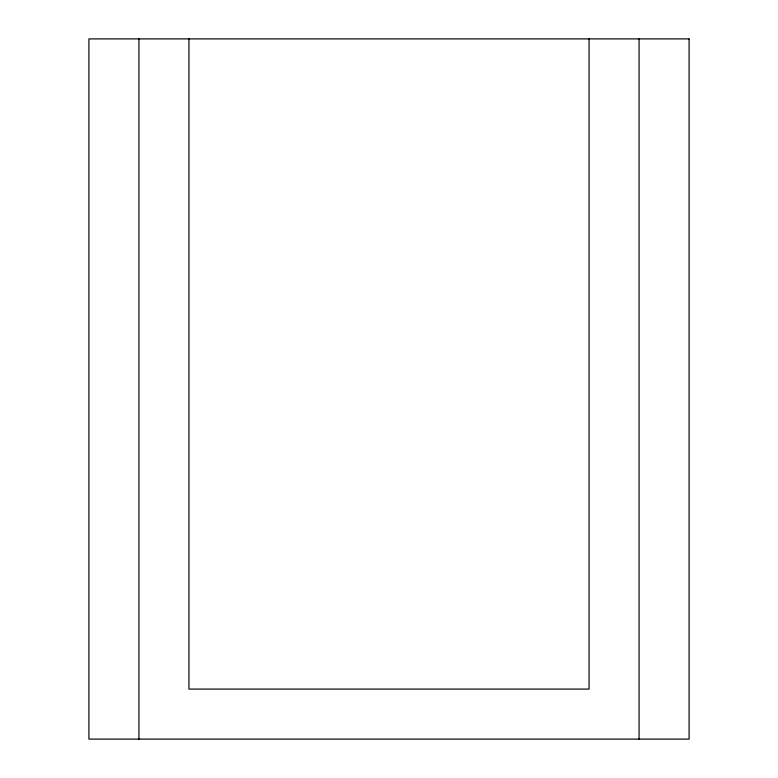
<?xml version="1.0" encoding="UTF-8"?>
<svg xmlns="http://www.w3.org/2000/svg" width="778" height="778" viewBox="0 0 778 778"><rect width="100%" height="100%" fill="white"/><g stroke="black" fill="none" stroke-linecap="round" stroke-linejoin="round"><path stroke-width="1.17" d="M639.069 38.9L639.069 739.1M589.053 38.9L589.053 689.084L188.947 689.084L188.947 38.9M138.931 38.9L138.931 739.1M689.084 38.9L88.916 38.9L88.916 739.1L689.084 739.1L689.084 38.9"/></g></svg>
